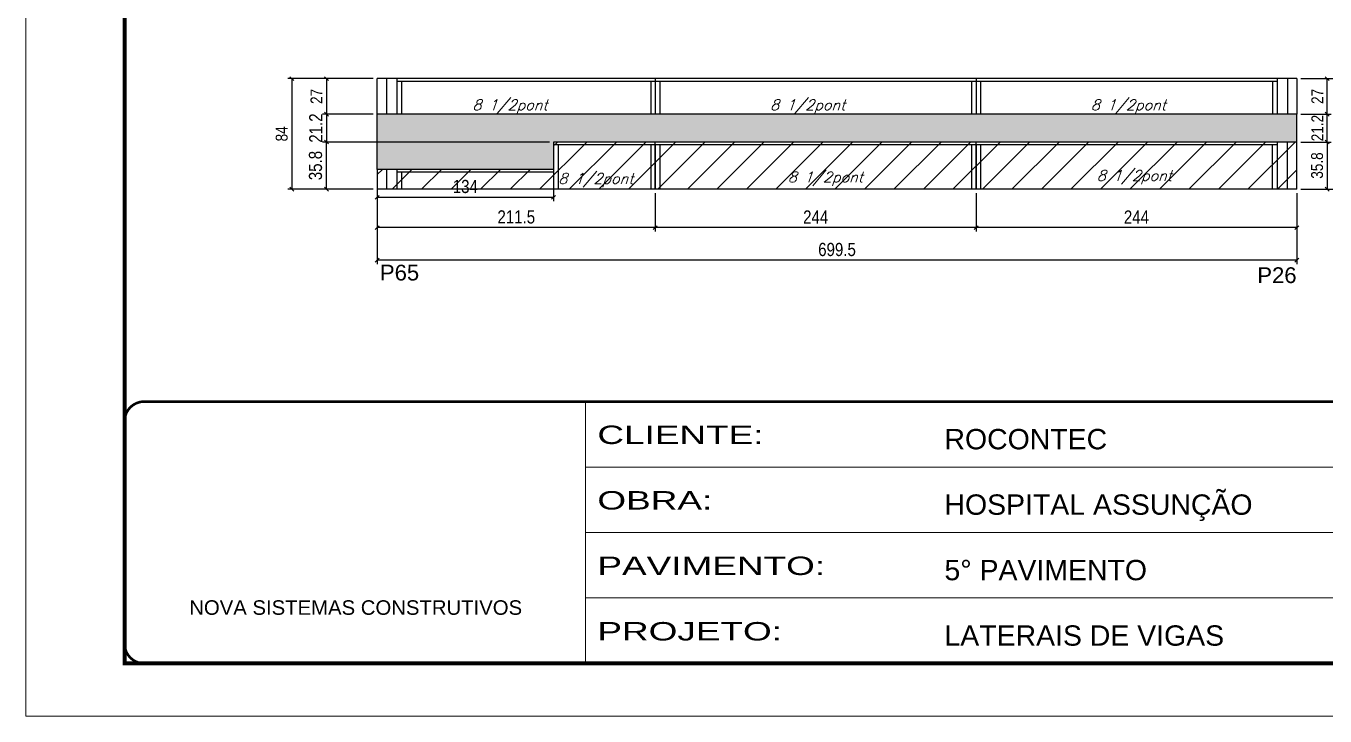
# Model space of a CAD drawing. Extents: x -20960 to -5926, y -2106 to 21915.
# Drawn here: x -10608 to -9620, y 17420 to 17945 of the extents above; entities that cross this region are included whole.
import ezdxf

# ---------------------------------------------------------------- set-up
doc = ezdxf.new("R2010")
doc.units = 0
doc.linetypes.add('CONTINUO', pattern=[0])
doc.linetypes.add('DASHED', pattern=[0.75, 0.5, -0.25])
for name, color, linetype in [('5', 5, 'Continuous'), ('COTA', 241, 'Continuous'), ('Painéis', 200, 'Continuous'), ('SARR_2.2x7', 40, 'Continuous'), ('SARR_3.5x7', 81, 'Continuous'), ('texto', 7, 'Continuous')]:
    doc.layers.add(name, color=color, linetype=linetype)
for name, color, linetype, lineweight in [('Folhas', 255, 'Continuous', 9), ('Hachura', 251, 'Continuous', 9), ('SARRAFO DE PRESSAO', 251, 'DASHED', 9)]:
    doc.layers.add(name, color=color, linetype=linetype, lineweight=lineweight)
doc.styles.add('ARIAL', font='arial.ttf')
doc.styles.add('COTA TECNICA', font='techl___.ttf', dxfattribs={"height": 10})
doc.styles.add('COTA TECNICA-50', font='techl___.ttf', dxfattribs={"height": 9})
doc.styles.add('Romans', font='romans.shx')
doc.styles.get("Standard").update_dxf_attribs({"font": 'arial.ttf'})
doc.styles.add('Tecnologia', font='')
doc.styles.get('Tecnologia').set_extended_font_data('Forgotten Futurist')
doc.dimstyles.new('COTA PAINEL-50', dxfattribs={"dimtxt": 9, "dimasz": 3, "dimexe": 3, "dimexo": 3, "dimgap": 3, "dimtad": 1, "dimdec": 1, "dimzin": 12, "dimdsep": 46, "dimtxsty": 'COTA TECNICA-50', "dimblk1": 'OBLIQUE', "dimblk2": 'OBLIQUE', "dimsah": 1, "dimcen": 0.9, "dimclrd": 4, "dimclre": 4, "dimclrt": 240, "dimadec": 1, "dimazin": 3, "dimtfac": 1, "dimtdec": 1, "dimtmove": 0, "dimatfit": 3, "dimfxl": 1, "dimtolj": 1, "dimtzin": 12, "dimarcsym": 0})
doc.dimstyles.new('PAINEL', dxfattribs={"dimtxt": 10, "dimasz": 3, "dimexe": 3, "dimexo": 3, "dimgap": 3, "dimtad": 1, "dimdec": 1, "dimzin": 12, "dimdsep": 46, "dimtxsty": 'COTA TECNICA', "dimblk1": 'OBLIQUE', "dimblk2": 'OBLIQUE', "dimsah": 1, "dimcen": 0.9, "dimclrd": 4, "dimclre": 4, "dimclrt": 240, "dimadec": 1, "dimazin": 3, "dimtfac": 1, "dimtdec": 1, "dimtmove": 0, "dimatfit": 3, "dimfxl": 1, "dimtolj": 1, "dimtzin": 12, "dimarcsym": 0})

# ---------------------------------------------------------------- blocks, each defined once
blk = doc.blocks.new('9999999999')
at = {"color": 30, "linetype": 'CONTINUO'}
for p, q in [((98564.56, 34230.21), (98564.56, 34429.45)), ((98564.56, 34379.64), (99583.98, 34379.64)), ((98564.56, 34329.83), (99487.98, 34329.83)), ((98564.56, 34280.02), (99487.98, 34280.02))]:
    blk.add_line(p, q, dxfattribs=at)
at = {"color": 30, "linetype": 'CONTINUO', "const_width": 2}
blk.add_lwpolyline([(99583.98, 34230.21), (99583.98, 34414.45, 0.414214), (99568.98, 34429.45), (98228.98, 34429.45, 0.414214), (98213.98, 34414.45), (98213.98, 34245.21, 0.414214), (98228.98, 34230.21), (99583.98, 34230.21)], format="xyb", dxfattribs=at)
at = {"layer": 'Folhas'}
blk.add_lwpolyline([(98138.98, 34190.21), (99623.98, 34190.21), (99623.98, 35240.21), (98138.98, 35240.21)], close=True, dxfattribs=at)
at = {"layer": 'Folhas', "color": 30, "const_width": 3}
blk.add_lwpolyline([(98213.98, 34230.21), (99583.98, 34230.21), (99583.98, 35200.21), (98213.98, 35200.21)], close=True, dxfattribs=at)
at = {"color": 7, "linetype": 'Continuous', "ltscale": 5, "style": 'ARIAL'}
for s, height, p in [('ROCONTEC', 15.483, (98837.68, 34393.13)), ('HOSPITAL ASSUNÇÃO', 15.4829, (98837.68, 34343.32)), ('5° PAVIMENTO', 15.4829, (98837.68, 34293.51)), ('NOVA SISTEMAS CONSTRUTIVOS', 11.0592, (98263.19, 34267.21)), ('LATERAIS DE VIGAS', 15.4829, (98837.68, 34243.7))]:
    blk.add_text(s, height=height, dxfattribs=at).set_placement(p)
at = {"layer": 'Folhas', "color": 7, "style": 'Tecnologia', "width": 1.5}
for s, p in [('CLIENTE:', (98573.65, 34397.17)), ('OBRA:', (98573.65, 34347.31)), ('PAVIMENTO:', (98573.65, 34297.5)), ('PROJETO:', (98573.65, 34247.69))]:
    blk.add_text(s, height=14, dxfattribs=at).set_placement(p)
blk = doc.blocks.new('_Oblique')
at = {"color": 0, "linetype": 'ByBlock', "lineweight": -2}
blk.add_line((-0.5, -0.5), (0.5, 0.5), dxfattribs=at)
blk = doc.blocks.new('*D427')
at = {"layer": 'COTA', "color": 4, "lineweight": -2, "ltscale": 25, "transparency": 16777216}
for p, q in [((-9885.77, 17817.58), (-9885.77, 17788.22)), ((-9641.77, 17817.58), (-9641.77, 17788.22)), ((-9641.77, 17791.22), (-9885.77, 17791.22))]:
    blk.add_line(p, q, dxfattribs=at)
at = {"layer": 'Defpoints', "color": 0, "ltscale": 25, "transparency": 16777216}
for p in [(-9885.77, 17820.58), (-9641.77, 17820.58), (-9885.77, 17791.22)]:
    blk.add_point(p, dxfattribs=at)
at = {"layer": 'COTA', "color": 4, "lineweight": -2, "ltscale": 25, "transparency": 16777216, "xscale": 3, "yscale": 3, "zscale": 3, "rotation": 180}
blk.add_blockref('_Oblique', (-9885.77, 17791.22), dxfattribs=at)
at = {"layer": 'COTA', "color": 4, "lineweight": -2, "ltscale": 25, "transparency": 16777216, "xscale": 3, "yscale": 3, "zscale": 3}
blk.add_blockref('_Oblique', (-9641.77, 17791.22), dxfattribs=at)
at = {"layer": 'COTA', "color": 240, "ltscale": 25, "transparency": 16777216, "insert": (-9763.77, 17799.29), "char_height": 10, "attachment_point": 5, "style": 'COTA TECNICA'}
blk.add_mtext('\\A1;244', dxfattribs=at)
blk = doc.blocks.new('*D375')
at = {"layer": 'COTA', "color": 4, "lineweight": -2, "ltscale": 25, "transparency": 16777216}
for p, q in [((-10129.77, 17817.58), (-10129.77, 17788.22)), ((-9885.77, 17808.99), (-9885.77, 17788.22)), ((-9885.77, 17791.22), (-10129.77, 17791.22))]:
    blk.add_line(p, q, dxfattribs=at)
at = {"layer": 'Defpoints', "color": 0, "ltscale": 25, "transparency": 16777216}
for p in [(-10129.77, 17820.58), (-9885.77, 17811.99), (-10129.77, 17791.22)]:
    blk.add_point(p, dxfattribs=at)
at = {"layer": 'COTA', "color": 4, "lineweight": -2, "ltscale": 25, "transparency": 16777216, "xscale": 3, "yscale": 3, "zscale": 3, "rotation": 180}
blk.add_blockref('_Oblique', (-10129.77, 17791.22), dxfattribs=at)
at = {"layer": 'COTA', "color": 4, "lineweight": -2, "ltscale": 25, "transparency": 16777216, "xscale": 3, "yscale": 3, "zscale": 3}
blk.add_blockref('_Oblique', (-9885.77, 17791.22), dxfattribs=at)
at = {"layer": 'COTA', "color": 240, "ltscale": 25, "transparency": 16777216, "insert": (-10007.77, 17799.29), "char_height": 10, "attachment_point": 5, "style": 'COTA TECNICA'}
blk.add_mtext('\\A1;244', dxfattribs=at)
blk = doc.blocks.new('*D428')
at = {"layer": 'COTA', "color": 4, "lineweight": -2, "ltscale": 25, "transparency": 16777216}
for p, q in [((-10341.27, 17817.58), (-10341.27, 17788.22)), ((-10129.77, 17817.58), (-10129.77, 17788.22)), ((-10129.77, 17791.22), (-10341.27, 17791.22))]:
    blk.add_line(p, q, dxfattribs=at)
at = {"layer": 'Defpoints', "color": 0, "ltscale": 25, "transparency": 16777216}
for p in [(-10341.27, 17820.58), (-10129.77, 17820.58), (-10341.27, 17791.22)]:
    blk.add_point(p, dxfattribs=at)
at = {"layer": 'COTA', "color": 4, "lineweight": -2, "ltscale": 25, "transparency": 16777216, "xscale": 3, "yscale": 3, "zscale": 3, "rotation": 180}
blk.add_blockref('_Oblique', (-10341.27, 17791.22), dxfattribs=at)
at = {"layer": 'COTA', "color": 4, "lineweight": -2, "ltscale": 25, "transparency": 16777216, "xscale": 3, "yscale": 3, "zscale": 3}
blk.add_blockref('_Oblique', (-10129.77, 17791.22), dxfattribs=at)
at = {"layer": 'COTA', "color": 240, "ltscale": 25, "transparency": 16777216, "insert": (-10235.52, 17799.33), "char_height": 10, "attachment_point": 5, "style": 'COTA TECNICA'}
blk.add_mtext('\\A1;211.5', dxfattribs=at)
blk = doc.blocks.new('*D429')
at = {"layer": 'COTA', "color": 4, "lineweight": -2, "ltscale": 25, "transparency": 16777216}
for p, q in [((-10341.27, 17832.58), (-10341.27, 17811.28)), ((-10207.27, 17832.58), (-10207.27, 17811.28)), ((-10207.27, 17814.28), (-10341.27, 17814.28))]:
    blk.add_line(p, q, dxfattribs=at)
at = {"layer": 'Defpoints', "color": 0, "ltscale": 25, "transparency": 16777216}
for p in [(-10341.27, 17835.58), (-10207.27, 17835.58), (-10341.27, 17814.28)]:
    blk.add_point(p, dxfattribs=at)
at = {"layer": 'COTA', "color": 4, "lineweight": -2, "ltscale": 25, "transparency": 16777216, "xscale": 3, "yscale": 3, "zscale": 3, "rotation": 180}
blk.add_blockref('_Oblique', (-10341.27, 17814.28), dxfattribs=at)
at = {"layer": 'COTA', "color": 4, "lineweight": -2, "ltscale": 25, "transparency": 16777216, "xscale": 3, "yscale": 3, "zscale": 3}
blk.add_blockref('_Oblique', (-10207.27, 17814.28), dxfattribs=at)
at = {"layer": 'COTA', "color": 240, "ltscale": 25, "transparency": 16777216, "insert": (-10274.27, 17822.5), "char_height": 10, "attachment_point": 5, "style": 'COTA TECNICA'}
blk.add_mtext('\\A1;134', dxfattribs=at)
blk = doc.blocks.new('*D376')
at = {"layer": 'COTA', "color": 4, "lineweight": -2, "ltscale": 25, "transparency": 16777216}
for p, q in [((-10210.27, 17856.38), (-10382.99, 17856.38)), ((-10379.99, 17820.58), (-10379.99, 17856.38)), ((-10344.27, 17820.58), (-10382.99, 17820.58))]:
    blk.add_line(p, q, dxfattribs=at)
at = {"layer": 'Defpoints', "color": 0, "ltscale": 25, "transparency": 16777216}
for p in [(-10379.99, 17856.38), (-10207.27, 17856.38), (-10341.27, 17820.58)]:
    blk.add_point(p, dxfattribs=at)
at = {"layer": 'COTA', "color": 4, "lineweight": -2, "ltscale": 25, "transparency": 16777216, "xscale": 3, "yscale": 3, "zscale": 3}
for p, rotation in [((-10379.99, 17856.38), 90), ((-10379.99, 17820.58), 270)]:
    blk.add_blockref('_Oblique', p, dxfattribs=dict(at, rotation=rotation))
at = {"layer": 'COTA', "color": 240, "ltscale": 25, "transparency": 16777216, "insert": (-10388.23, 17838.48), "char_height": 10, "attachment_point": 5, "rotation": 90, "style": 'COTA TECNICA'}
blk.add_mtext('\\A1;35.8', dxfattribs=at)
blk = doc.blocks.new('*D377')
at = {"layer": 'COTA', "color": 4, "lineweight": -2, "ltscale": 25, "transparency": 16777216}
for p, q in [((-10344.27, 17877.58), (-10382.99, 17877.58)), ((-10379.99, 17877.58), (-10379.99, 17856.38)), ((-10210.27, 17856.38), (-10382.99, 17856.38))]:
    blk.add_line(p, q, dxfattribs=at)
at = {"layer": 'Defpoints', "color": 0, "ltscale": 25, "transparency": 16777216}
for p in [(-10341.27, 17877.58), (-10379.99, 17856.38), (-10207.27, 17856.38)]:
    blk.add_point(p, dxfattribs=at)
at = {"layer": 'COTA', "color": 4, "lineweight": -2, "ltscale": 25, "transparency": 16777216, "xscale": 3, "yscale": 3, "zscale": 3}
for p, rotation in [((-10379.99, 17877.58), 90), ((-10379.99, 17856.38), 270)]:
    blk.add_blockref('_Oblique', p, dxfattribs=dict(at, rotation=rotation))
at = {"layer": 'COTA', "color": 240, "ltscale": 25, "transparency": 16777216, "insert": (-10388.05, 17866.98), "char_height": 10, "attachment_point": 5, "rotation": 90, "style": 'COTA TECNICA'}
blk.add_mtext('\\A1;21.2', dxfattribs=at)
blk = doc.blocks.new('*D430')
at = {"layer": 'COTA', "color": 4, "lineweight": -2, "ltscale": 25, "transparency": 16777216}
for p, q in [((-10341.27, 17817.58), (-10341.27, 17763.41)), ((-9641.77, 17817.58), (-9641.77, 17763.41)), ((-9641.77, 17766.41), (-10341.27, 17766.41))]:
    blk.add_line(p, q, dxfattribs=at)
at = {"layer": 'Defpoints', "color": 0, "ltscale": 25, "transparency": 16777216}
for p in [(-10341.27, 17820.58), (-9641.77, 17820.58), (-10341.27, 17766.41)]:
    blk.add_point(p, dxfattribs=at)
at = {"layer": 'COTA', "color": 4, "lineweight": -2, "ltscale": 25, "transparency": 16777216, "xscale": 3, "yscale": 3, "zscale": 3, "rotation": 180}
blk.add_blockref('_Oblique', (-10341.27, 17766.41), dxfattribs=at)
at = {"layer": 'COTA', "color": 4, "lineweight": -2, "ltscale": 25, "transparency": 16777216, "xscale": 3, "yscale": 3, "zscale": 3}
blk.add_blockref('_Oblique', (-9641.77, 17766.41), dxfattribs=at)
at = {"layer": 'COTA', "color": 240, "ltscale": 25, "transparency": 16777216, "insert": (-9991.52, 17774.55), "char_height": 10, "attachment_point": 5, "style": 'COTA TECNICA'}
blk.add_mtext('\\A1;699.5', dxfattribs=at)
blk = doc.blocks.new('*D440')
at = {"layer": 'COTA', "color": 4, "lineweight": -2, "transparency": 16777216}
for p, q in [((-9638.77, 17856.38), (-9615.61, 17856.38)), ((-9618.61, 17856.38), (-9618.61, 17820.58)), ((-9638.77, 17820.58), (-9615.61, 17820.58))]:
    blk.add_line(p, q, dxfattribs=at)
at = {"layer": 'Defpoints', "color": 0, "transparency": 16777216}
for p in [(-9641.77, 17856.38), (-9641.77, 17820.58), (-9618.61, 17820.58)]:
    blk.add_point(p, dxfattribs=at)
at = {"layer": 'COTA', "color": 4, "lineweight": -2, "transparency": 16777216, "xscale": 3, "yscale": 3, "zscale": 3}
for p, rotation in [((-9618.61, 17856.38), 90), ((-9618.61, 17820.58), 270)]:
    blk.add_blockref('_Oblique', p, dxfattribs=dict(at, rotation=rotation))
at = {"layer": 'COTA', "color": 240, "transparency": 16777216, "insert": (-9626.32, 17838.48), "char_height": 9, "attachment_point": 5, "rotation": 90, "style": 'COTA TECNICA-50'}
blk.add_mtext('\\A1;35.8', dxfattribs=at)
blk = doc.blocks.new('*D441')
at = {"layer": 'COTA', "color": 4, "lineweight": -2, "transparency": 16777216}
for p, q in [((-9638.77, 17877.58), (-9615.61, 17877.58)), ((-9618.61, 17856.38), (-9618.61, 17877.58)), ((-9638.77, 17856.38), (-9615.61, 17856.38))]:
    blk.add_line(p, q, dxfattribs=at)
at = {"layer": 'Defpoints', "color": 0, "transparency": 16777216}
for p in [(-9641.77, 17877.58), (-9618.61, 17877.58), (-9641.77, 17856.38)]:
    blk.add_point(p, dxfattribs=at)
at = {"layer": 'COTA', "color": 4, "lineweight": -2, "transparency": 16777216, "xscale": 3, "yscale": 3, "zscale": 3}
for p, rotation in [((-9618.61, 17877.58), 90), ((-9618.61, 17856.38), 270)]:
    blk.add_blockref('_Oblique', p, dxfattribs=dict(at, rotation=rotation))
at = {"layer": 'COTA', "color": 240, "transparency": 16777216, "insert": (-9626.16, 17866.98), "char_height": 9, "attachment_point": 5, "rotation": 90, "style": 'COTA TECNICA-50'}
blk.add_mtext('\\A1;21.2', dxfattribs=at)
blk = doc.blocks.new('*D392')
at = {"layer": 'COTA', "color": 4, "lineweight": -2, "transparency": 16777216}
for p, q in [((-9638.77, 17904.58), (-9590.57, 17904.58)), ((-9593.57, 17904.58), (-9593.57, 17820.58)), ((-9638.77, 17820.58), (-9590.57, 17820.58))]:
    blk.add_line(p, q, dxfattribs=at)
at = {"layer": 'Defpoints', "color": 0, "transparency": 16777216}
for p in [(-9641.77, 17904.58), (-9641.77, 17820.58), (-9593.57, 17820.58)]:
    blk.add_point(p, dxfattribs=at)
at = {"layer": 'COTA', "color": 4, "lineweight": -2, "transparency": 16777216, "xscale": 3, "yscale": 3, "zscale": 3}
for p, rotation in [((-9593.57, 17904.58), 90), ((-9593.57, 17820.58), 270)]:
    blk.add_blockref('_Oblique', p, dxfattribs=dict(at, rotation=rotation))
at = {"layer": 'COTA', "color": 240, "transparency": 16777216, "insert": (-9601.15, 17862.58), "char_height": 9, "attachment_point": 5, "rotation": 90, "style": 'COTA TECNICA-50'}
blk.add_mtext('\\A1;84', dxfattribs=at)
blk = doc.blocks.new('*D444')
at = {"layer": 'COTA', "color": 4, "lineweight": -2, "transparency": 16777216}
for p, q in [((-9638.77, 17904.58), (-9615.61, 17904.58)), ((-9618.61, 17877.58), (-9618.61, 17904.58)), ((-9638.77, 17877.58), (-9615.61, 17877.58))]:
    blk.add_line(p, q, dxfattribs=at)
at = {"layer": 'Defpoints', "color": 0, "transparency": 16777216}
for p in [(-9641.77, 17904.58), (-9618.61, 17904.58), (-9641.77, 17877.58)]:
    blk.add_point(p, dxfattribs=at)
at = {"layer": 'COTA', "color": 4, "lineweight": -2, "transparency": 16777216, "xscale": 3, "yscale": 3, "zscale": 3}
for p, rotation in [((-9618.61, 17904.58), 90), ((-9618.61, 17877.58), 270)]:
    blk.add_blockref('_Oblique', p, dxfattribs=dict(at, rotation=rotation))
at = {"layer": 'COTA', "color": 240, "transparency": 16777216, "insert": (-9626.17, 17891.08), "char_height": 9, "attachment_point": 5, "rotation": 90, "style": 'COTA TECNICA-50'}
blk.add_mtext('\\A1;27', dxfattribs=at)
blk = doc.blocks.new('*D445')
at = {"layer": 'COTA', "color": 4, "lineweight": -2, "transparency": 16777216}
for p, q in [((-10344.27, 17904.58), (-10382.99, 17904.58)), ((-10379.99, 17904.58), (-10379.99, 17877.58)), ((-10344.27, 17877.58), (-10382.99, 17877.58))]:
    blk.add_line(p, q, dxfattribs=at)
at = {"layer": 'Defpoints', "color": 0, "transparency": 16777216}
for p in [(-10341.27, 17904.58), (-10379.99, 17877.58), (-10341.27, 17877.58)]:
    blk.add_point(p, dxfattribs=at)
at = {"layer": 'COTA', "color": 4, "lineweight": -2, "transparency": 16777216, "xscale": 3, "yscale": 3, "zscale": 3}
for p, rotation in [((-10379.99, 17904.58), 90), ((-10379.99, 17877.58), 270)]:
    blk.add_blockref('_Oblique', p, dxfattribs=dict(at, rotation=rotation))
at = {"layer": 'COTA', "color": 240, "transparency": 16777216, "insert": (-10387.55, 17891.08), "char_height": 9, "attachment_point": 5, "rotation": 90, "style": 'COTA TECNICA-50'}
blk.add_mtext('\\A1;27', dxfattribs=at)
blk = doc.blocks.new('*D395')
at = {"layer": 'COTA', "color": 4, "lineweight": -2, "transparency": 16777216}
for p, q in [((-10344.27, 17904.58), (-10409.36, 17904.58)), ((-10406.36, 17904.58), (-10406.36, 17820.58)), ((-10344.27, 17820.58), (-10409.36, 17820.58))]:
    blk.add_line(p, q, dxfattribs=at)
at = {"layer": 'Defpoints', "color": 0, "transparency": 16777216}
for p in [(-10341.27, 17904.58), (-10406.36, 17820.58), (-10341.27, 17820.58)]:
    blk.add_point(p, dxfattribs=at)
at = {"layer": 'COTA', "color": 4, "lineweight": -2, "transparency": 16777216, "xscale": 3, "yscale": 3, "zscale": 3}
for p, rotation in [((-10406.36, 17904.58), 90), ((-10406.36, 17820.58), 270)]:
    blk.add_blockref('_Oblique', p, dxfattribs=dict(at, rotation=rotation))
at = {"layer": 'COTA', "color": 240, "transparency": 16777216, "insert": (-10413.94, 17862.58), "char_height": 9, "attachment_point": 5, "rotation": 90, "style": 'COTA TECNICA-50'}
blk.add_mtext('\\A1;84', dxfattribs=at)

msp = doc.modelspace()

# ---------------------------------------------------------------- hatches: boundary and pattern name
at = {"layer": 'COTA', "linetype": 'ByBlock'}
h = msp.add_hatch(dxfattribs=at)
h.set_pattern_fill('AR-CONC', color=256, scale=0.03)
h.set_pattern_definition([(50, (-1585, 1148.575), (5.4655401, -0.4781726), [0.5715, -6.2865]), (355, (-1585, 1148.575), (-1.0573026, 5.7317054), [0.4572, -5.0292175]), (100.451445, (-1584.5445, 1148.535), (4.4082374, 5.2535326), [0.4857003, -5.3427073]), (46.1842, (-1585, 1150.099), (8.1323712, -1.2612698), [0.85725, -9.42975]), (96.63556, (-1584.322, 1149.994), (7.122124, 7.4227837), [0.7285507, -8.0140682]), (351.18415, (-1585, 1150.099), (7.122124, 7.4227837), [0.685799, -7.543792]), (21, (-1584.238, 1149.718), (4.5484317, -3.0679559), [0.5715, -6.2865]), (326, (-1584.238, 1149.718), (1.8540609, 5.525639), [0.4572, -5.0292]), (71.451445, (-1583.859, 1149.4624), (6.4024926, 2.457683), [0.4857003, -5.3426981]), (37.5, (-1585, 1148.5751), (0.0926581, 2.53665117), [0, -4.96824, 0, -5.1054, 0, -5.04825]), (7.5, (-1585, 1148.575), (2.00458988, 3.00541724), [0, -2.91084, 0, -4.85394, 0, -1.92405]), (327.5, (-1586.6993, 1148.5751), (4.06771786, -0.17186232), [0, -1.905, 0, -5.9436, 0, -7.8867]), (317.5, (-1587.4613, 1148.575), (4.44387544, 0.7627947), [0, -2.4765, 0, -3.94716, 0, -5.6007])])
h.paths.add_polyline_path([(-10207.27, 17854.19), (-10207.27, 17856.38), (-9641.77, 17856.38), (-9641.77, 17877.58), (-10341.27, 17877.58), (-10341.27, 17835.58), (-10207.27, 17835.58)])
h.paths.add_polyline_path([(-10050.25, 17875.37), (-9982.63, 17875.37), (-9977.13, 17891.34), (-10044.75, 17891.34)], flags=9)
h.paths.add_polyline_path([(-10276.7, 17875.33), (-10209.08, 17875.33), (-10203.58, 17891.3), (-10271.2, 17891.3)], flags=9)
h.paths.add_polyline_path([(-9806.25, 17875.37), (-9738.63, 17875.37), (-9733.13, 17891.34), (-9800.75, 17891.34)], flags=9)
at = {"layer": 'Hachura', "ltscale": 25}
h = msp.add_hatch(dxfattribs=at)
h.set_pattern_fill('ANSI31', color=256, scale=5)
h.set_pattern_definition([(45, (-150658.29, -15373.365), (-11.2253202, 11.2253202), [])])
h.paths.add_polyline_path([(-10207.27, 17835.58), (-10341.27, 17835.58), (-10341.27, 17820.68), (-9641.77, 17820.48), (-9641.77, 17856.38), (-10207.27, 17856.38)])

# ---------------------------------------------------------------- linework, layer by layer
at = {"layer": 'COTA', "linetype": 'ByBlock'}
for p, q in [((-10341.27, 17835.58), (-10341.27, 17877.58)), ((-9641.77, 17856.38), (-9641.77, 17877.58))]:
    msp.add_line(p, q, dxfattribs=at)
at = {"layer": 'Painéis', "linetype": 'ByBlock'}
for p, q in [((-9641.77, 17904.58), (-10341.27, 17904.58)), ((-10129.77, 17904.58), (-10129.77, 17877.58)), ((-9885.77, 17904.58), (-9885.77, 17877.58)), ((-9641.77, 17877.58), (-10341.27, 17877.58))]:
    msp.add_line(p, q, dxfattribs=at)
at = {"layer": 'Painéis'}
for p, q in [((-10341.27, 17877.58), (-10341.27, 17904.58)), ((-9641.77, 17904.58), (-9641.77, 17877.58)), ((-9641.77, 17856.38), (-10207.27, 17856.38)), ((-10207.27, 17835.58), (-10341.27, 17835.58)), ((-9641.77, 17820.58), (-10341.27, 17820.58))]:
    msp.add_line(p, q, dxfattribs=at)
at = {"layer": 'Painéis', "ltscale": 25}
for p, q in [((-10207.27, 17856.38), (-10207.27, 17835.58)), ((-10129.77, 17820.58), (-10129.77, 17856.38)), ((-9885.77, 17820.58), (-9885.77, 17856.38)), ((-9641.77, 17820.58), (-9641.77, 17856.38)), ((-10341.27, 17835.58), (-10341.27, 17820.58))]:
    msp.add_line(p, q, dxfattribs=at)
at = {"layer": 'SARR_2.2x7', "linetype": 'Continuous', "ltscale": 50}
for p, q in [((-10334.27, 17904.58), (-10334.27, 17877.58)), ((-10129.77, 17902.38), (-10326.27, 17902.38)), ((-9885.77, 17902.38), (-10129.77, 17902.38)), ((-9656.77, 17902.38), (-9885.77, 17902.38)), ((-9648.77, 17904.58), (-9648.77, 17877.58))]:
    msp.add_line(p, q, dxfattribs=at)
at = {"layer": 'SARR_2.2x7', "linetype": 'Continuous'}
for p, q in [((-10129.77, 17854.18), (-10207.27, 17854.18)), ((-9885.77, 17854.18), (-10129.77, 17854.18)), ((-9656.77, 17854.18), (-9885.77, 17854.18)), ((-9648.77, 17820.58), (-9648.77, 17856.38)), ((-10334.27, 17835.58), (-10334.27, 17820.58)), ((-10207.27, 17833.38), (-10326.27, 17833.38))]:
    msp.add_line(p, q, dxfattribs=at)
at = {"layer": 'SARR_3.5x7'}
for p, q in [((-10326.27, 17904.58), (-10326.27, 17877.58)), ((-10322.77, 17902.38), (-10322.77, 17877.58)), ((-10133.27, 17902.38), (-10133.27, 17877.58)), ((-10126.27, 17902.38), (-10126.27, 17877.58)), ((-9889.27, 17902.38), (-9889.27, 17877.58)), ((-9882.27, 17902.38), (-9882.27, 17877.58)), ((-9660.27, 17902.38), (-9660.27, 17877.58)), ((-9656.77, 17904.58), (-9656.77, 17877.58)), ((-10207.27, 17854.19), (-10207.27, 17820.58)), ((-10133.27, 17854.18), (-10133.27, 17820.58)), ((-10129.77, 17854.18), (-10129.77, 17820.58)), ((-10126.27, 17854.18), (-10126.27, 17820.58)), ((-9889.27, 17854.18), (-9889.27, 17820.58)), ((-9885.77, 17854.18), (-9885.77, 17820.58)), ((-9882.27, 17854.18), (-9882.27, 17820.58)), ((-9660.27, 17820.58), (-9660.27, 17854.18)), ((-10326.27, 17835.58), (-10326.27, 17820.58)), ((-10322.77, 17833.38), (-10322.77, 17820.58))]:
    msp.add_line(p, q, dxfattribs=at)
for points in [[(-10203.77, 17854.19), (-10203.77, 17820.58)], [(-9656.77, 17856.38), (-9656.77, 17820.58)]]:
    msp.add_lwpolyline(points, dxfattribs=at)

# ---------------------------------------------------------------- block references
at = {"layer": 'SARRAFO DE PRESSAO', "color": 6, "linetype": 'ByBlock'}
msp.add_blockref('9999999999', (-108747.48, -16770.54), dxfattribs=at)

# ---------------------------------------------------------------- texts
at = {"layer": '5', "linetype": 'Continuous'}
for s, p in [('P65', (-10339.23, 17751.04)), ('P26', (-9671.78, 17749.07))]:
    msp.add_text(s, height=12, rotation=359.99996, dxfattribs=at).set_placement(p)
at = {"layer": 'texto', "color": 2, "char_height": 8, "attachment_point": 5, "style": 'Romans'}
for insert in [(-10240.33, 17883.32), (-10013.88, 17883.36), (-9769.88, 17883.36), (-10175, 17827.28), (-10000.39, 17828.45), (-9765.35, 17829.53)]:
    msp.add_mtext('{\\Q19;\\C256;8 1/2pont}', dxfattribs=dict(at, insert=insert))

# ---------------------------------------------------------------- dimensions: what is measured, and where the dimension line sits
at = {"layer": 'COTA'}
for base, p1, p2, picture, middle in [((-10406.36, 17820.58), (-10341.27, 17904.58), (-10341.27, 17820.58), '*D395', (-10413.94, 17862.58)), ((-10379.99, 17877.58), (-10341.27, 17904.58), (-10341.27, 17877.58), '*D445', (-10387.55, 17891.08)), ((-9593.57, 17820.58), (-9641.77, 17904.58), (-9641.77, 17820.58), '*D392', (-9601.15, 17862.58)), ((-9618.61, 17904.58), (-9641.77, 17877.58), (-9641.77, 17904.58), '*D444', (-9626.17, 17891.08)), ((-9618.61, 17820.58), (-9641.77, 17856.38), (-9641.77, 17820.58), '*D440', (-9626.32, 17838.48))]:
    dim = msp.add_linear_dim(base=base, p1=p1, p2=p2, angle=90, dimstyle='COTA PAINEL-50', dxfattribs=at)
    dim.commit()
    dim.dimension.update_dxf_attribs({"geometry": picture, "text_midpoint": middle})
at = {"layer": 'COTA', "ltscale": 25}
dim = msp.add_linear_dim(base=(-10379.99, 17856.38), p1=(-10341.27, 17877.58), p2=(-10207.27, 17856.38), angle=90, dimstyle='PAINEL', dxfattribs=at)
dim.commit()
dim.dimension.update_dxf_attribs({"geometry": '*D377', "text_midpoint": (-10379.99, 17866.98), "dimtype": 160})
at = {"layer": 'COTA'}
dim = msp.add_linear_dim(base=(-9618.61, 17877.58), p1=(-9641.77, 17856.38), p2=(-9641.77, 17877.58), angle=90, dimstyle='COTA PAINEL-50', dxfattribs=at)
dim.commit()
dim.dimension.update_dxf_attribs({"geometry": '*D441', "text_midpoint": (-9618.61, 17866.98), "dimtype": 160})
at = {"layer": 'COTA', "ltscale": 25}
for base, p1, p2, angle, picture, middle in [((-10379.99, 17856.38), (-10341.27, 17820.58), (-10207.27, 17856.38), 90, '*D376', (-10388.23, 17838.48)), ((-10341.27, 17814.28), (-10207.27, 17835.58), (-10341.27, 17835.58), 180, '*D429', (-10274.27, 17822.5)), ((-10341.27, 17766.41), (-9641.77, 17820.58), (-10341.27, 17820.58), 180, '*D430', (-9991.52, 17774.55)), ((-9885.77, 17791.22), (-9641.77, 17820.58), (-9885.77, 17820.58), 180, '*D427', (-9763.77, 17799.29))]:
    dim = msp.add_linear_dim(base=base, p1=p1, p2=p2, angle=angle, dimstyle='PAINEL', dxfattribs=at)
    dim.commit()
    dim.dimension.update_dxf_attribs({"geometry": picture, "text_midpoint": middle})
for base, p1, p2, picture, middle in [((-10341.27, 17791.22), (-10129.77, 17820.58), (-10341.27, 17820.58), '*D428', (-10235.52, 17799.33)), ((-10129.77, 17791.22), (-9885.77, 17811.99), (-10129.77, 17820.58), '*D375', (-10007.77, 17799.29))]:
    dim = msp.add_linear_dim(base=base, p1=p1, p2=p2, angle=180, dimstyle='PAINEL', override={"dimtmove": 1}, dxfattribs=at)
    dim.commit()
    dim.dimension.update_dxf_attribs({"geometry": picture, "text_midpoint": middle})

doc.saveas('drawing.dxf')
